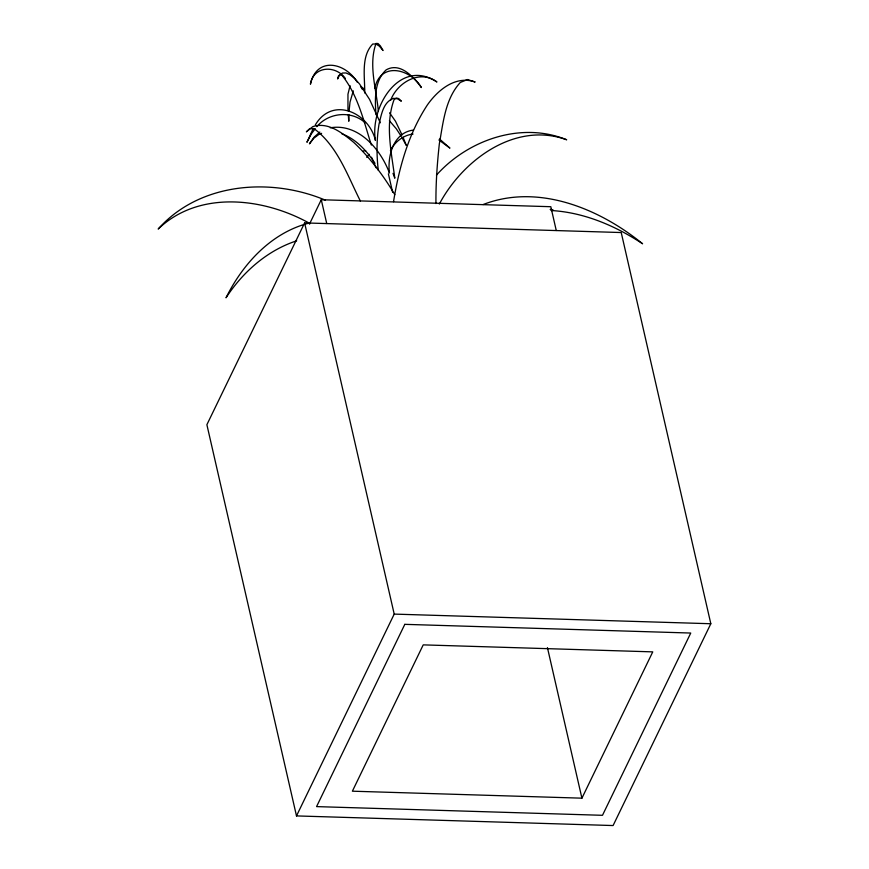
<?xml version="1.0" encoding="UTF-8"?>
<svg xmlns="http://www.w3.org/2000/svg" width="869" height="869" viewBox="0 0 869 869"><rect width="100%" height="100%" fill="white"/><g stroke="black" fill="none" stroke-linecap="round" stroke-linejoin="round"><path stroke-width="1.3" d="M348.969 114.806L348.784 121.258L348.273 114.643M349.088 110.939L350.022 102.086L353.281 90.843M393.527 201.706C399.012 167.847 408.397 133.783 427.439 104.856C437.965 89.909 455.747 75.114 475.147 82.023L467.555 79.535L460.32 82.446C445.167 98.957 443.19 122.725 439.345 143.787C437.172 163.644 435.76 183.598 435.945 203.574M374.767 88.323C380.361 61.199 410.57 68.618 421.4 87.573C413.774 77.2 400.305 61.84 386.151 69.868C374.104 81.121 374.854 99.609 376.027 114.773M350.077 85.662L347.958 94.2L347.969 110.667M390.713 100.152C397.35 82.457 420.02 69.075 436.922 81.979C399.718 57.408 369.64 107.387 375.441 140.463C368.945 112.557 332.49 95.829 315.295 124.962M304.617 222.909L206.887 424.713L296.492 815.915L613.09 825.55L710.82 623.736L621.226 232.544L304.617 222.909L394.211 614.101L296.492 815.915M309.462 224.115L321.269 199.729L550.816 206.713L556.258 230.491M581.915 798.176L652.76 651.869L423.225 644.874L352.379 791.192L581.915 798.176L547.427 647.601M390.409 150.565C394.732 141.94 403.368 135.14 413.057 134.032M313.285 128.416L306.931 142.277L311.352 133.848L315.241 128.721M439.345 204.041C462.797 159.972 515.208 121.019 566.686 139.779C521.346 121.204 468.087 139.768 436.434 175.136M366.772 157.419L369.216 154.313M316.805 126.678C328.623 112.481 351.369 110.233 365.186 122.779M319.857 132.066L314.089 137.183L309.44 143.83L313.774 138.247L319.129 134.26L321.617 133.359M483.045 204.573C537.998 183.163 599.371 208.495 642.593 243.776C615.339 225.744 584.044 212.373 551.12 210.515M296.677 240.811C267.217 250.435 242.766 272.073 226.016 297.795C242.777 263.85 271.291 232.675 309.016 223.094M413.155 130.122C393.331 132.685 387.346 156.062 389.421 173.007C380.644 149.153 358.224 122.985 330.274 127.819M363.361 150.945L365.675 150.641M394.211 614.101L710.82 623.736M550.349 209.548L552.977 209.798L550.327 209.375M325.44 200.185C270.563 177.102 199.403 182.555 158.18 229.036C199.12 189.779 264.165 197.806 310.059 223.594M341.713 133.739C356.062 138.986 366.783 150.88 375.006 163.35M360.516 86.379L364.567 89.105M438.899 139.974L449.914 148.11L439.529 139.029M345.427 78.568C335.879 64.86 313.231 65.762 310.429 84.195C316.512 56.387 345.069 62.253 357.148 82.066M389.388 120.715L396.242 128.71L401.293 136.379M389.573 112.818L395.46 121.193L402.021 134.858M361.135 87.291L362.438 89.474M394.798 194.667C383.501 175.571 369.933 157.723 353.802 142.44C342.571 133.218 328.33 121.551 312.829 126.613L306.366 131.86L309.777 128.558L314.545 129.025C337.737 146.568 347.73 176.038 360.439 201.184M401.912 137.498L406.257 145.297L403.01 137.172M371.508 157.235L376.06 167.793M380.318 122.811L369.586 99.457L359.538 83.978L354.661 78.503L350.088 74.788L345.971 72.942L342.451 73.039L339.616 75.06L337.585 78.96L338.476 75.875L339.975 74.669L342.049 75.397C358.028 95.177 363.731 121.269 371.356 145.058M393.016 173.344L394.808 178.221C391.539 152.531 384.815 124.452 394.157 99.446L396.297 97.991L398.719 98.577L401.359 101.195L397.437 98.784L393.57 98.349C383.229 101.945 381.372 114.784 379.047 124.061C376.538 139.322 376.483 154.943 378.287 170.291M388.389 173.8L392.614 192.255M321.269 199.729L326.722 223.507M378.363 111.167C376.342 89.149 368.282 64.795 376.049 43.45L378.026 43.537L380.383 45.927L383.044 50.521L379.384 46.176L375.919 43.982L372.736 44.026C360.7 56.518 364.98 77.069 364.719 92.994M404.813 624.344L316.566 806.606L602.489 815.307L690.746 633.045L404.813 624.344"/></g></svg>
